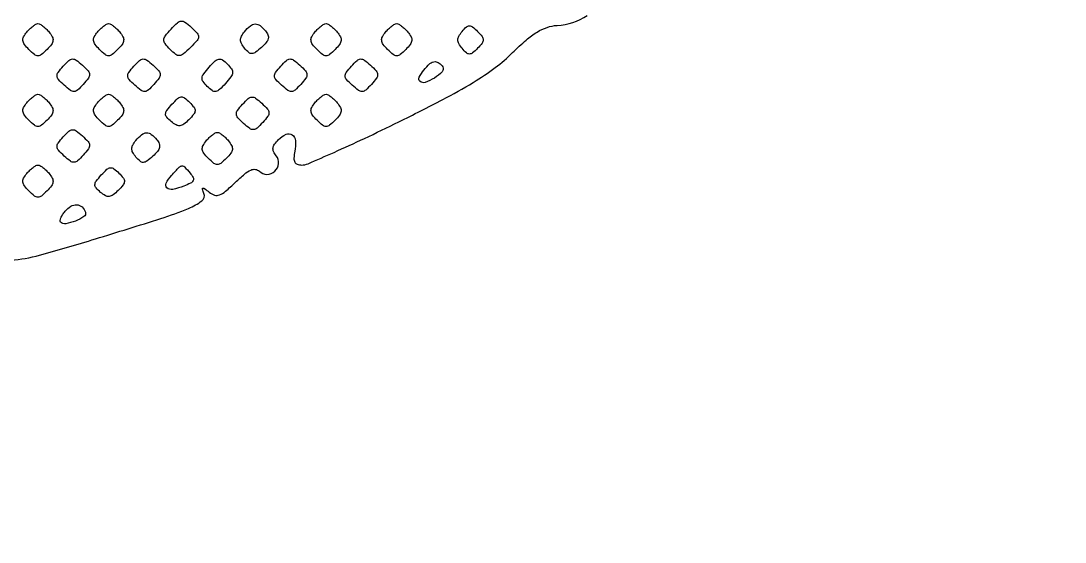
# Model space of a CAD drawing. Extents: x 0 to 1066, y 0 to 761.
# Drawn here: x 281.62 to 297.87, y 519.76 to 527.86 of the extents above; entities that cross this region are included whole.
import ezdxf

# ---------------------------------------------------------------- set-up
doc = ezdxf.new("R2010")
doc.units = 0
doc.header["$MEASUREMENT"] = 0

msp = doc.modelspace()

# ---------------------------------------------------------------- linework, layer by layer
for points in [[(183.390323, 95.266879, 0.000001), (192.989143, 95.254457, 0.000118)], [(281.463529, 524.138249, 0.045334), (281.913093, 524.219144, 0.007056), (282.781191, 524.471361, 0.002387), (283.799128, 524.788076, 0.022109), (284.232153, 524.946449, 0.059524), (284.437891, 525.062543, 0.338216), (284.471116, 525.175584, -0.015238), (284.446559, 525.245914, -0.434356), (284.455056, 525.26096, -0.228482), (284.478505, 525.255912, -0.007851), (284.55363, 525.19553, 0.099653), (284.635152, 525.15162, 0.167424), (284.712048, 525.154416, 0.086071), (284.806214, 525.210841, 0.014557), (284.961547, 525.352864, -0.016953), (285.10191, 525.47997, -0.069357), (285.198849, 525.541217, -0.137685), (285.272655, 525.552473, -0.167307), (285.335195, 525.521965, 0.203953), (285.451995, 525.474906, 0.182867), (285.573829, 525.523726, 0.182022), (285.633187, 525.641206, 0.202831), (285.596761, 525.762171, -0.061138), (285.554537, 525.827958, -0.145752), (285.545431, 525.884737, -0.124956), (285.568629, 525.942974, -0.039445), (285.629899, 526.014756, -0.086914), (285.748651, 526.098109, -0.270787), (285.842272, 526.089635, -0.222759), (285.89389, 525.998056, -0.066043), (285.884492, 525.833319, 0.03234), (285.871396, 525.72844, 0.130793), (285.884121, 525.665836, 0.193704), (285.922543, 525.631625, 0.086417), (285.990452, 525.6198, 0.101837), (286.091441, 525.640584, 0.002941), (286.495004, 525.816866, 0.005826), (286.968387, 526.033606, 0.003966), (287.501965, 526.290662, 0.005928), (288.187896, 526.638001, 0.016276), (288.660624, 526.904379, 0.022764), (289.005667, 527.136011, 0.036412), (289.2748, 527.367115, -0.016627), (289.486446, 527.563914, -0.041849), (289.656168, 527.688224, -0.056282), (289.809917, 527.759869, -0.065026), (289.968442, 527.790975, 0.125659), (290.436393, 527.942884, 0.010913)], [(352.558836, 95.240684, -0.000004), (375.624384, 95.211821, -0.198594)], [(479.458836, 95.240684, -0.000004), (502.524384, 95.211821, -0.198594)], [(289.192229, 95.24091, -0.000004), (312.172908, 95.212432, -0.198597)], [(393.551703, 95.267421, -0.000028), (416.092229, 95.24091, -0.000004), (439.072908, 95.212432, -0.198597)], [(542.992229, 95.24091, -0.000004), (565.972908, 95.212432, -0.198597)], [(606.442229, 95.24091, -0.000004), (629.422908, 95.212432, -0.198597)], [(669.892229, 95.24091, -0.000004), (692.872908, 95.212432, -0.198597)]]:
    msp.add_lwpolyline(points, format="xyb")
for points in [[(409.06215, 749.15415), (40.8618, 749.132981), (40.8618, 380.65769), (40.8618, 12.1824), (501.2973, 12.1824), (961.7328, 12.1824), (961.7328, 380.646631), (961.7328, 749.110861), (961.41555, 749.1633, 0.040886), (961.153339, 749.184871, 0.000002), (934.190609, 749.194398, 0.000089), (904.448031, 749.199508, 0.000054), (869.1804, 749.195529, -0.000029), (813.61687, 749.186499, -0.000004), (696.10453, 749.175037, -0.000004), (556.774728, 749.163736, -0.000004)], [(282.059924, 527.688254, -0.049584), (282.11007, 527.613945, -0.154071), (282.121281, 527.555275, -0.133994), (282.097255, 527.495696, -0.03393), (282.027983, 527.416325, -0.024449), (281.940357, 527.336875, -0.173619), (281.8872, 527.317843, -0.173619), (281.834043, 527.336875, -0.024449), (281.746417, 527.416325, -0.03393), (281.677145, 527.495696, -0.133994), (281.653119, 527.555275, -0.154071), (281.66433, 527.613945, -0.049584), (281.714476, 527.688254, -0.026473), (281.760836, 527.738453, -0.030708), (281.810111, 527.780876, -0.032126), (281.8555, 527.810951, -0.13098), (281.8872, 527.8194, -0.13098), (281.9189, 527.810951, -0.032126), (281.964289, 527.780876, -0.030708), (282.013564, 527.738453, -0.026473)], [(283.159724, 527.688254, -0.049584), (283.20987, 527.613945, -0.154071), (283.221081, 527.555275, -0.133994), (283.197055, 527.495696, -0.03393), (283.127783, 527.416325, -0.024449), (283.040157, 527.336875, -0.173619), (282.987, 527.317843, -0.173619), (282.933843, 527.336875, -0.024449), (282.846217, 527.416325, -0.03393), (282.776945, 527.495696, -0.133994), (282.752919, 527.555275, -0.154071), (282.76413, 527.613945, -0.049584), (282.814276, 527.688254, -0.026473), (282.860636, 527.738453, -0.030708), (282.909911, 527.780876, -0.032126), (282.9553, 527.810951, -0.13098), (282.987, 527.8194, -0.13098), (283.0187, 527.810951, -0.032126), (283.064089, 527.780876, -0.030708), (283.113364, 527.738453, -0.026473)], [(284.259322, 527.446722, -0.018591), (284.151932, 527.347034, -0.15593), (284.091786, 527.321486, -0.191209), (284.034281, 527.338369, -0.030506), (283.944741, 527.417602, -0.028952), (283.864954, 527.507205, -0.179927), (283.846295, 527.564747, -0.154614), (283.868374, 527.625372, -0.019877), (283.958137, 527.732851, -0.020557), (284.056687, 527.833137, -0.166697), (284.114604, 527.859186, -0.183165), (284.173442, 527.842901, -0.025815), (284.272718, 527.761971, -0.022338), (284.367209, 527.668451, -0.199683), (284.386912, 527.614759, -0.171697), (284.364261, 527.558464, -0.015695)], [(285.429742, 527.705342, -0.080432), (285.466536, 527.642861, -0.153634), (285.470387, 527.585307, -0.114881), (285.439694, 527.524409, -0.034922), (285.367631, 527.449407, -0.022196), (285.274548, 527.372397, -0.150666), (285.219068, 527.35229, -0.193329), (285.169333, 527.36951, -0.040725), (285.103771, 527.436566, -0.044287), (285.054636, 527.507742, -0.127883), (285.039278, 527.565172, -0.129609), (285.053926, 527.622334, -0.046053), (285.102, 527.6925, -0.046137), (285.193092, 527.783676, -0.165099), (285.268944, 527.812784, -0.176753), (285.343528, 527.788832, -0.054416)], [(286.543724, 527.688254, -0.049584), (286.59387, 527.613945, -0.154071), (286.605081, 527.555275, -0.133994), (286.581055, 527.495696, -0.03393), (286.511783, 527.416325, -0.024449), (286.424157, 527.336875, -0.173619), (286.371, 527.317843, -0.173619), (286.317843, 527.336875, -0.024449), (286.230217, 527.416325, -0.03393), (286.160945, 527.495696, -0.133994), (286.136919, 527.555275, -0.154071), (286.14813, 527.613945, -0.049584), (286.198276, 527.688254, -0.026473), (286.244636, 527.738453, -0.030708), (286.293911, 527.780876, -0.032126), (286.3393, 527.810951, -0.13098), (286.371, 527.8194, -0.13098), (286.4027, 527.810951, -0.032126), (286.448089, 527.780876, -0.030708), (286.497364, 527.738453, -0.026473)], [(287.643524, 527.688254, -0.049584), (287.69367, 527.613945, -0.154071), (287.704881, 527.555275, -0.133994), (287.680855, 527.495696, -0.03393), (287.611583, 527.416325, -0.024449), (287.523957, 527.336875, -0.173619), (287.4708, 527.317843, -0.173619), (287.417643, 527.336875, -0.024449), (287.330017, 527.416325, -0.03393), (287.260745, 527.495696, -0.133994), (287.236719, 527.555275, -0.154071), (287.24793, 527.613945, -0.049584), (287.298076, 527.688254, -0.026473), (287.344436, 527.738453, -0.030708), (287.393711, 527.780876, -0.032126), (287.4391, 527.810951, -0.13098), (287.4708, 527.8194, -0.13098), (287.5025, 527.810951, -0.032126), (287.547889, 527.780876, -0.030708), (287.597164, 527.738453, -0.026473)], [(288.729511, 527.434454, -0.024987), (288.650425, 527.3629, -0.173065), (288.601962, 527.345608, -0.19048), (288.556113, 527.363733, -0.031304), (288.489524, 527.434454, -0.042384), (288.438449, 527.507842, -0.131573), (288.422982, 527.5656, -0.131573), (288.438449, 527.623358, -0.042384), (288.489524, 527.696746, -0.031304), (288.556113, 527.767467, -0.19048), (288.601962, 527.785592, -0.173065), (288.650425, 527.7683, -0.024987), (288.729511, 527.696746, -0.028585), (288.800308, 527.617356, -0.169365), (288.818357, 527.5656, -0.169365), (288.800308, 527.513844, -0.028585)], [(282.593253, 526.874383, -0.02398), (282.504574, 526.785369, -0.174102), (282.449727, 526.76253, -0.174102), (282.39288, 526.779798, -0.02398), (282.295783, 526.859547, -0.02398), (282.206769, 526.948226, -0.174102), (282.18393, 527.003073, -0.174102), (282.201198, 527.05992, -0.02398), (282.280947, 527.157017, -0.02398), (282.369626, 527.246031, -0.174102), (282.424473, 527.26887, -0.174102), (282.48132, 527.251602, -0.02398), (282.578417, 527.171853, -0.02398), (282.667431, 527.083174, -0.174102), (282.69027, 527.028327, -0.174102), (282.673002, 526.97148, -0.02398)], [(283.693053, 526.874383, -0.02398), (283.604374, 526.785369, -0.174102), (283.549527, 526.76253, -0.174102), (283.49268, 526.779798, -0.02398), (283.395583, 526.859547, -0.02398), (283.306569, 526.948226, -0.174102), (283.28373, 527.003073, -0.174102), (283.300998, 527.05992, -0.02398), (283.380747, 527.157017, -0.02398), (283.469426, 527.246031, -0.174102), (283.524273, 527.26887, -0.174102), (283.58112, 527.251602, -0.02398), (283.678217, 527.171853, -0.02398), (283.767231, 527.083174, -0.174102), (283.79007, 527.028327, -0.174102), (283.772802, 526.97148, -0.02398)], [(284.8059, 526.8888, -0.021526), (284.711795, 526.793409, -0.146956), (284.653175, 526.764561, -0.196527), (284.597467, 526.777171, -0.043697), (284.52111, 526.841233, -0.043989), (284.456692, 526.918105, -0.179912), (284.441675, 526.976061, -0.137147), (284.466581, 527.039322, -0.02198), (284.5521, 527.1426, -0.021526), (284.646205, 527.237991, -0.146956), (284.704825, 527.266839, -0.196527), (284.760533, 527.254229, -0.043697), (284.83689, 527.190167, -0.043989), (284.901308, 527.113295, -0.179912), (284.916325, 527.055339, -0.137147), (284.891419, 526.992078, -0.02198)], [(285.977253, 526.874383, -0.02398), (285.888574, 526.785369, -0.174102), (285.833727, 526.76253, -0.174102), (285.77688, 526.779798, -0.02398), (285.679783, 526.859547, -0.02398), (285.590769, 526.948226, -0.174102), (285.56793, 527.003073, -0.174102), (285.585198, 527.05992, -0.02398), (285.664947, 527.157017, -0.02398), (285.753626, 527.246031, -0.174102), (285.808473, 527.26887, -0.174102), (285.86532, 527.251602, -0.02398), (285.962417, 527.171853, -0.02398), (286.051431, 527.083174, -0.174102), (286.07427, 527.028327, -0.174102), (286.057002, 526.97148, -0.02398)], [(287.077053, 526.874383, -0.02398), (286.988374, 526.785369, -0.174102), (286.933527, 526.76253, -0.174102), (286.87668, 526.779798, -0.02398), (286.779583, 526.859547, -0.02398), (286.690569, 526.948226, -0.174102), (286.66773, 527.003073, -0.174102), (286.684998, 527.05992, -0.02398), (286.764747, 527.157017, -0.02398), (286.853426, 527.246031, -0.174102), (286.908273, 527.26887, -0.174102), (286.96512, 527.251602, -0.02398), (287.062217, 527.171853, -0.02398), (287.151231, 527.083174, -0.174102), (287.17407, 527.028327, -0.174102), (287.156802, 526.97148, -0.02398)], [(288.187277, 527.146845, -0.343656), (288.178998, 527.07081, -0.059127), (288.058579, 526.972991, -0.056563), (287.914893, 526.903391, -0.288495), (287.832199, 526.922201, -0.321869), (287.822052, 526.984055, -0.049714), (287.891984, 527.095714, -0.048877), (287.987525, 527.19693, -0.181081), (288.068366, 527.2272, -0.096246), (288.09851, 527.221343, -0.052667), (288.131861, 527.203596, -0.049756), (288.163144, 527.177582, -0.056081)], [(282.059924, 526.588454, -0.049584), (282.11007, 526.514145, -0.154071), (282.121281, 526.455475, -0.133994), (282.097255, 526.395896, -0.03393), (282.027983, 526.316525, -0.024449), (281.940357, 526.237075, -0.173619), (281.8872, 526.218043, -0.173619), (281.834043, 526.237075, -0.024449), (281.746417, 526.316525, -0.03393), (281.677145, 526.395896, -0.133994), (281.653119, 526.455475, -0.154071), (281.66433, 526.514145, -0.049584), (281.714476, 526.588454, -0.026473), (281.760836, 526.638653, -0.030708), (281.810111, 526.681076, -0.032126), (281.8555, 526.711151, -0.13098), (281.8872, 526.7196, -0.13098), (281.9189, 526.711151, -0.032126), (281.964289, 526.681076, -0.030708), (282.013564, 526.638653, -0.026473)], [(283.159724, 526.588454, -0.049584), (283.20987, 526.514145, -0.154071), (283.221081, 526.455475, -0.133994), (283.197055, 526.395896, -0.03393), (283.127783, 526.316525, -0.024449), (283.040157, 526.237075, -0.173619), (282.987, 526.218043, -0.173619), (282.933843, 526.237075, -0.024449), (282.846217, 526.316525, -0.03393), (282.776945, 526.395896, -0.133994), (282.752919, 526.455475, -0.154071), (282.76413, 526.514145, -0.049584), (282.814276, 526.588454, -0.026473), (282.860636, 526.638653, -0.030708), (282.909911, 526.681076, -0.032126), (282.9553, 526.711151, -0.13098), (282.987, 526.7196, -0.13098), (283.0187, 526.711151, -0.032126), (283.064089, 526.681076, -0.030708), (283.113364, 526.638653, -0.026473)], [(284.236075, 526.325017, -0.033507), (284.15612, 526.255117, -0.136279), (284.096698, 526.231346, -0.154683), (284.0379, 526.243099, -0.04716), (283.962012, 526.294848, -0.03721), (283.891031, 526.363278, -0.195145), (283.873118, 526.413304, -0.153765), (283.893206, 526.468898, -0.020926), (283.973261, 526.565164, -0.023561), (284.060355, 526.652733, -0.159165), (284.115342, 526.677641, -0.189926), (284.169107, 526.663007, -0.036086), (284.247324, 526.595333, -0.032765), (284.315902, 526.517126, -0.175772), (284.33272, 526.463963, -0.16096), (284.312233, 526.409661, -0.026367)], [(285.385053, 526.282183, -0.02398), (285.296374, 526.193169, -0.174102), (285.241527, 526.17033, -0.174102), (285.18468, 526.187598, -0.02398), (285.087583, 526.267347, -0.02398), (284.998569, 526.356026, -0.174102), (284.97573, 526.410873, -0.174102), (284.992998, 526.46772, -0.02398), (285.072747, 526.564817, -0.02398), (285.161426, 526.653831, -0.174102), (285.216273, 526.67667, -0.174102), (285.27312, 526.659402, -0.02398), (285.370217, 526.579653, -0.02398), (285.459231, 526.490974, -0.174102), (285.48207, 526.436127, -0.174102), (285.464802, 526.37928, -0.02398)], [(286.543724, 526.588454, -0.049584), (286.59387, 526.514145, -0.154071), (286.605081, 526.455475, -0.133994), (286.581055, 526.395896, -0.03393), (286.511783, 526.316525, -0.024449), (286.424157, 526.237075, -0.173619), (286.371, 526.218043, -0.173619), (286.317843, 526.237075, -0.024449), (286.230217, 526.316525, -0.03393), (286.160945, 526.395896, -0.133994), (286.136919, 526.455475, -0.154071), (286.14813, 526.514145, -0.049584), (286.198276, 526.588454, -0.026473), (286.244636, 526.638653, -0.030708), (286.293911, 526.681076, -0.032126), (286.3393, 526.711151, -0.13098), (286.371, 526.7196, -0.13098), (286.4027, 526.711151, -0.032126), (286.448089, 526.681076, -0.030708), (286.497364, 526.638653, -0.026473)], [(282.593253, 525.774583, -0.02398), (282.504574, 525.685569, -0.174102), (282.449727, 525.66273, -0.174102), (282.39288, 525.679998, -0.02398), (282.295783, 525.759747, -0.02398), (282.206769, 525.848426, -0.174102), (282.18393, 525.903273, -0.174102), (282.201198, 525.96012, -0.02398), (282.280947, 526.057217, -0.02398), (282.369626, 526.146231, -0.174102), (282.424473, 526.16907, -0.174102), (282.48132, 526.151802, -0.02398), (282.578417, 526.072053, -0.02398), (282.667431, 525.983374, -0.174102), (282.69027, 525.928527, -0.174102), (282.673002, 525.87168, -0.02398)], [(283.737742, 526.013342, -0.080432), (283.774536, 525.950861, -0.153634), (283.778387, 525.893307, -0.114881), (283.747694, 525.832409, -0.034922), (283.675631, 525.757407, -0.022196), (283.582548, 525.680397, -0.150666), (283.527068, 525.66029, -0.193329), (283.477333, 525.67751, -0.040725), (283.411771, 525.744566, -0.044287), (283.362636, 525.815742, -0.127883), (283.347278, 525.873172, -0.129609), (283.361926, 525.930334, -0.046053), (283.41, 526.0005, -0.046137), (283.501092, 526.091676, -0.165099), (283.576944, 526.120784, -0.176753), (283.651528, 526.096832, -0.054416)], [(284.851724, 525.996254, -0.049584), (284.90187, 525.921945, -0.154071), (284.913081, 525.863275, -0.133994), (284.889055, 525.803696, -0.03393), (284.819783, 525.724325, -0.024449), (284.732157, 525.644875, -0.173619), (284.679, 525.625843, -0.173619), (284.625843, 525.644875, -0.024449), (284.538217, 525.724325, -0.03393), (284.468945, 525.803696, -0.133994), (284.444919, 525.863275, -0.154071), (284.45613, 525.921945, -0.049584), (284.506276, 525.996254, -0.026473), (284.552636, 526.046453, -0.030708), (284.601911, 526.088876, -0.032126), (284.6473, 526.118951, -0.13098), (284.679, 526.1274, -0.13098), (284.7107, 526.118951, -0.032126), (284.756089, 526.088876, -0.030708), (284.805364, 526.046453, -0.026473)], [(282.059924, 525.488654, -0.049584), (282.11007, 525.414345, -0.154071), (282.121281, 525.355675, -0.133994), (282.097255, 525.296096, -0.03393), (282.027983, 525.216725, -0.024449), (281.940357, 525.137275, -0.173619), (281.8872, 525.118243, -0.173619), (281.834043, 525.137275, -0.024449), (281.746417, 525.216725, -0.03393), (281.677145, 525.296096, -0.133994), (281.653119, 525.355675, -0.154071), (281.66433, 525.414345, -0.049584), (281.714476, 525.488654, -0.026473), (281.760836, 525.538853, -0.030708), (281.810111, 525.581276, -0.032126), (281.8555, 525.611351, -0.13098), (281.8872, 525.6198, -0.13098), (281.9189, 525.611351, -0.032126), (281.964289, 525.581276, -0.030708), (282.013564, 525.538853, -0.026473)], [(284.255298, 525.493746, -0.053069), (284.301216, 525.424671, -0.234846), (284.302132, 525.377279, -0.167682), (284.263069, 525.337338, -0.025812), (284.159907, 525.292179, -0.038897), (283.984182, 525.24103, -0.234088), (283.894792, 525.264274, -0.350517), (283.881422, 525.33683, -0.060957), (283.967501, 525.458999, -0.007128), (284.085707, 525.58593, -0.173347), (284.128248, 525.607189, -0.239453), (284.168311, 525.592569, -0.01453)], [(283.136275, 525.225217, -0.033507), (283.05632, 525.155317, -0.136279), (282.996898, 525.131546, -0.154683), (282.9381, 525.143299, -0.04716), (282.862212, 525.195048, -0.03721), (282.791231, 525.263478, -0.195145), (282.773318, 525.313504, -0.153765), (282.793406, 525.369098, -0.020926), (282.873461, 525.465364, -0.023561), (282.960555, 525.552933, -0.159165), (283.015542, 525.577841, -0.189926), (283.069307, 525.563207, -0.036086), (283.147524, 525.495533, -0.032765), (283.216102, 525.417326, -0.175772), (283.23292, 525.364163, -0.16096), (283.212433, 525.309861, -0.026367)], [(282.625622, 524.885034, -0.338753), (282.602526, 524.817933, -0.052928), (282.469963, 524.748868, -0.050735), (282.320172, 524.706901, -0.24397), (282.238389, 524.732811, -0.251007), (282.231437, 524.755808, -0.051904), (282.244451, 524.797577, -0.043122), (282.271638, 524.848313, -0.028659), (282.310842, 524.901473, -0.084183), (282.400044, 524.978161, -0.14968), (282.49321, 525.001453, -0.176977), (282.572714, 524.967604, -0.124694)]]:
    msp.add_lwpolyline(points, format="xyb", close=True)

doc.saveas('drawing.dxf')
